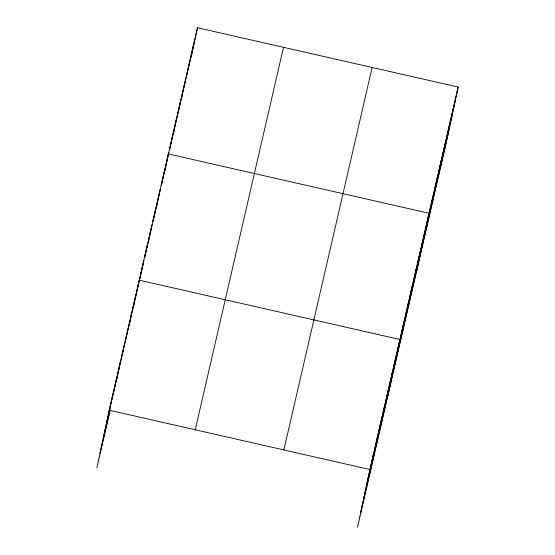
<?xml version="1.0" encoding="UTF-8"?>
<svg xmlns="http://www.w3.org/2000/svg" width="555" height="555" viewBox="0 0 555 555"><rect width="100%" height="100%" fill="white"/><g stroke="black" fill="none" stroke-linecap="round" stroke-linejoin="round"><path stroke-width="0.83" d="M458.166 87.045L369.894 469.516L357.517 527.25L445.79 144.779L458.166 87.045L197.483 27.75L109.21 410.221L96.834 467.955L110.154 410.249M112.963 393.967L110.292 406.447L117.424 375.582M113.865 391.025L116.716 377.712M120.47 361.458L117.611 374.764L121.177 359.328M124.216 345.203L121.365 358.509L125.118 342.255M127.969 328.949L125.298 341.422L132.43 310.557M128.871 326L131.722 312.694M135.475 296.439L132.617 309.745L136.183 294.303M133.755 305.708L134.102 304.078M134.803 300.824L136.197 294.303M140.533 275.46L143.384 262.154M147.547 244.124L144.695 257.43L152.257 224.643M148.858 239.399L151.709 226.093M155.872 208.056L153.013 221.369L160.582 188.582M157.176 203.338L160.027 190.025M164.19 171.994L161.339 185.308L168.907 152.521M164.28 172.973L168.352 153.964L429.036 213.259L416.659 270.993M172.515 135.933L169.663 149.246L177.794 114.004M173.819 131.216L176.677 117.903M180.84 99.872L177.982 113.185L186.119 77.943M182.144 95.155L184.995 81.842M189.158 63.811L186.307 77.117L194.437 41.882M190.469 59.087L193.32 45.781M191.662 54.903L192.356 51.643M193.057 48.389L193.931 44.317M194.632 41.056L197.483 27.75M370.796 466.575L373.647 453.262M374.542 450.32L377.4 437.007M378.295 434.065L381.146 420.752M382.048 417.811L384.899 404.498M385.801 401.549L388.653 388.243M389.548 385.295L392.406 371.989M393.301 369.04L396.152 355.734M387.529 397.207L399.905 339.48L139.222 280.185L136.37 293.491L143.939 260.711M401.216 334.755L404.068 321.449M405.379 316.725L408.23 303.418M409.535 298.694L412.393 285.388M413.697 280.663L416.548 267.357M417.86 262.633L420.711 249.327M422.022 244.602L424.873 231.296M430.34 208.541L433.198 195.228M434.503 190.511L437.361 177.198M438.665 172.48L441.516 159.167M442.828 154.45L445.679 141.136M446.99 136.419L449.841 123.106M451.153 118.388L454.004 105.075M106.359 423.534L110.112 407.28M103.216 438.193L110.154 408.119M116.723 379.675L117.473 376.422M130.036 321.969L130.793 318.716M140.04 278.645L140.602 276.189M148.358 242.584L148.927 240.128M156.683 206.522L157.252 204.067M165.008 170.461L165.765 167.18M173.327 134.4L174.083 131.119M181.651 98.339L182.408 95.058M99.976 453.296L109.918 410.221M195.235 429.792L283.508 47.321M283.869 449.952L372.141 67.481M367.042 482.829L455.308 100.358M363.9 497.488L452.165 115.017M360.66 512.591L448.933 130.12M109.21 410.221L369.894 469.516"/></g></svg>
